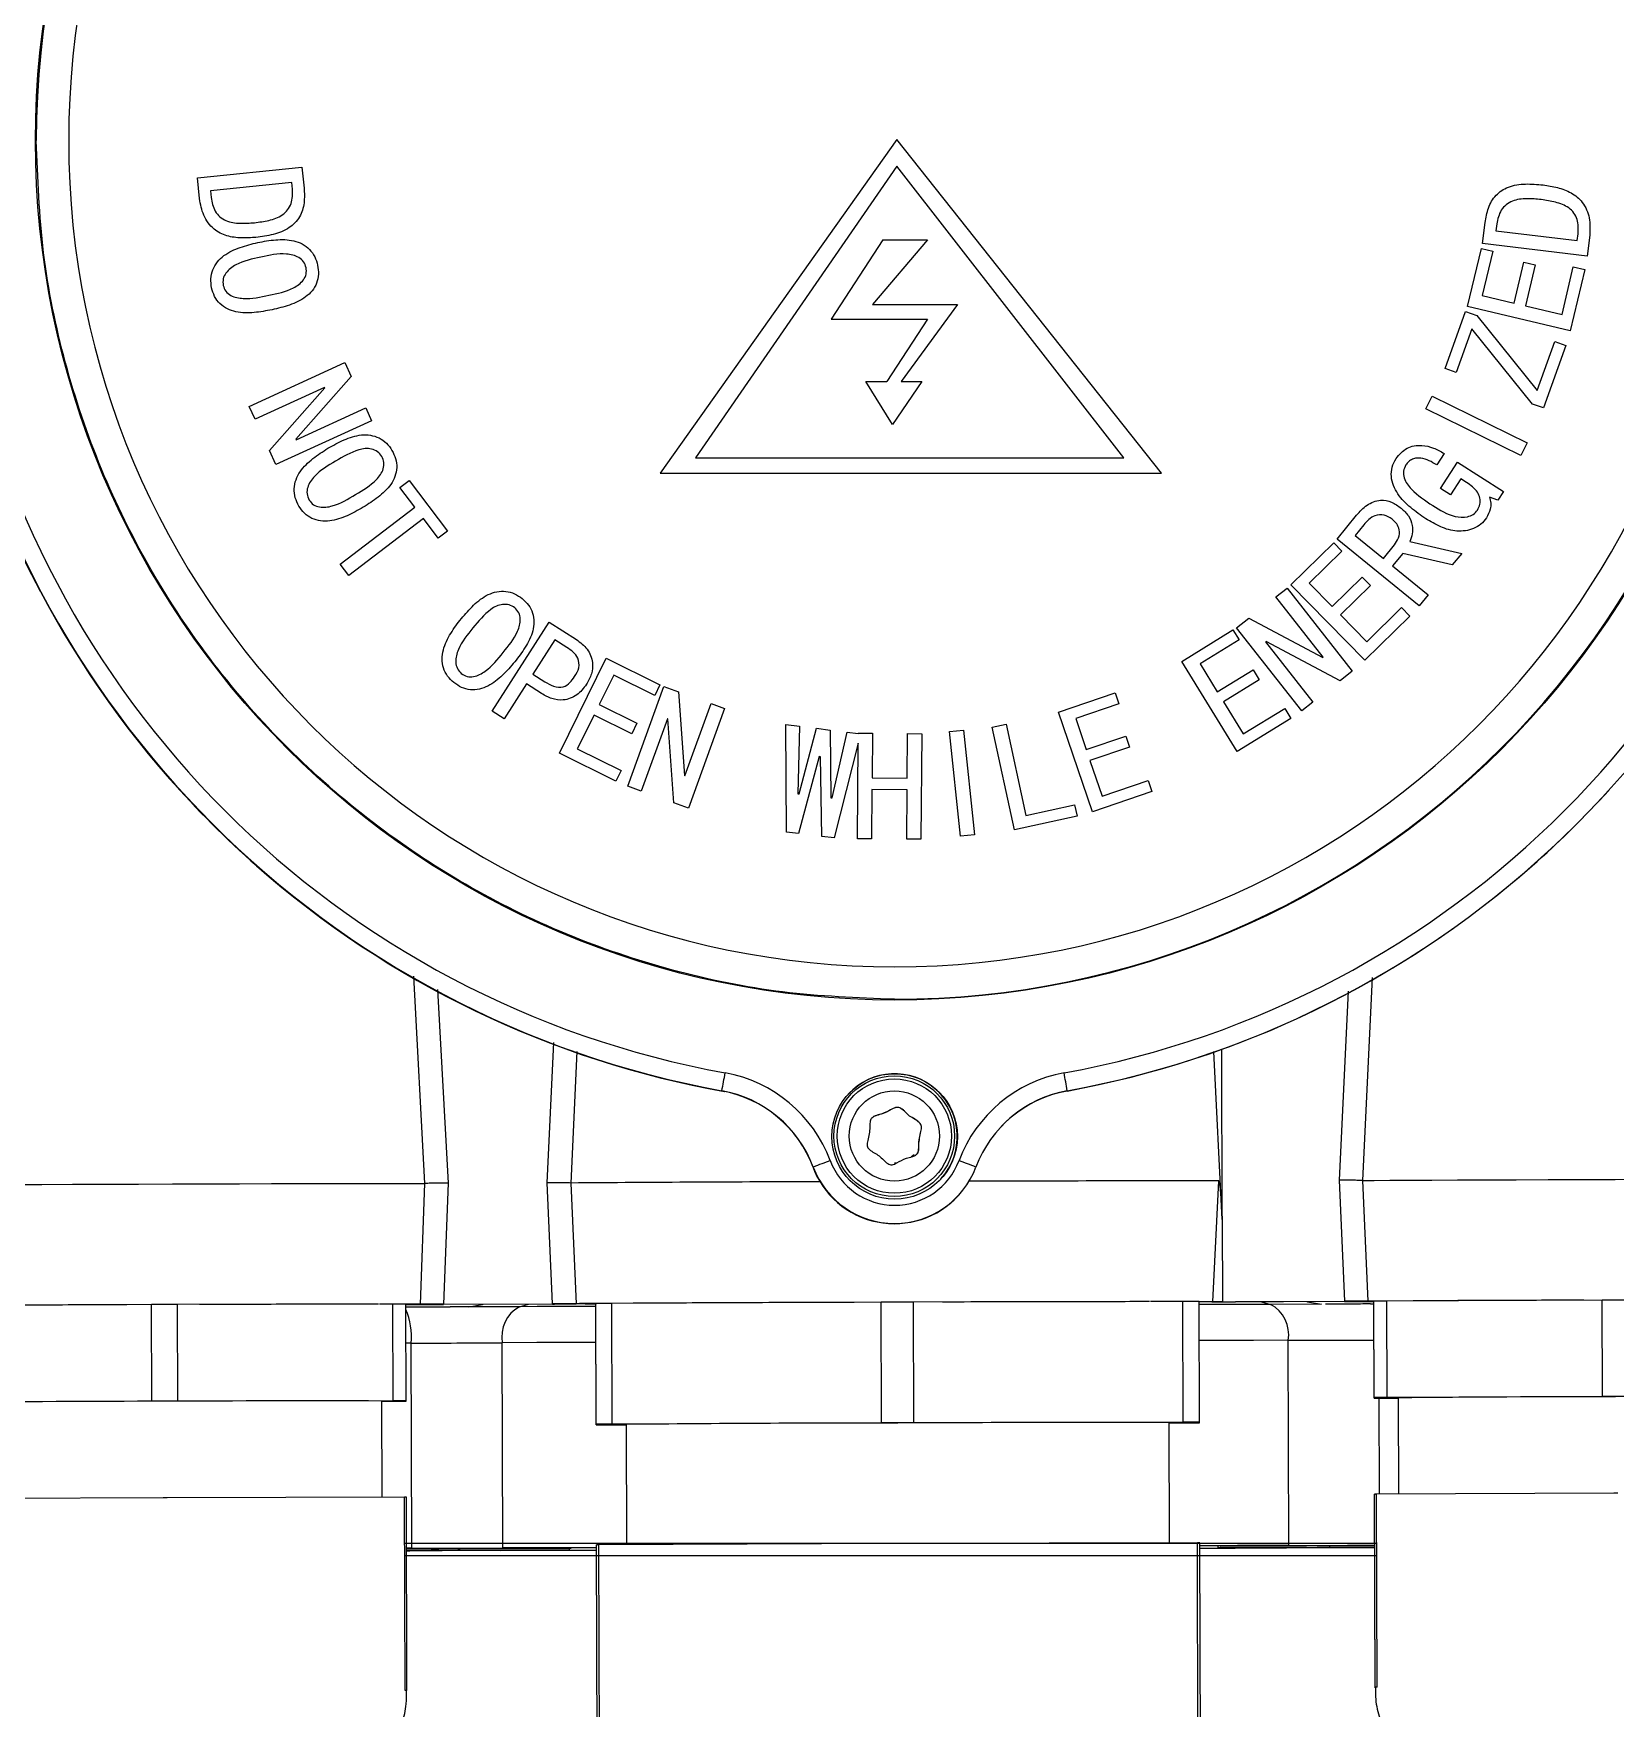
# Model space of a CAD drawing. Header units: millimetres. Extents: x 2271 to 4415, y 823 to 2339.
# Drawn here: x 3636.6 to 3767.7, y 1950.4 to 2089.2 of the extents above; entities that cross this region are included whole.
import ezdxf

# ---------------------------------------------------------------- set-up
doc = ezdxf.new("R2010")
doc.units = ezdxf.units.MM

msp = doc.modelspace()

# ---------------------------------------------------------------- linework, layer by layer
at = {"color": 7, "linetype": 'Continuous', "lineweight": 25}
for p, q in [((3708.136, 2080.401), (3688.523, 2052.738)), ((3730.076, 2052.738), (3708.136, 2080.401)), ((3650.187, 2077.215), (3658.853, 2078.094)), ((3658.853, 2078.094), (3659.028, 2076.37)), ((3708.136, 2078.173), (3691.461, 2054.004)), ((3726.97, 2054.004), (3708.136, 2078.173)), ((3650.361, 2075.49), (3650.187, 2077.215)), ((3658.008, 2076.83), (3651.267, 2076.144)), ((3651.267, 2076.144), (3651.324, 2075.587)), ((3658.065, 2076.273), (3658.008, 2076.83)), ((3756.695, 2071.786), (3756.904, 2073.51)), ((3757.866, 2073.393), (3757.798, 2072.836)), ((3706.997, 2072.081), (3702.703, 2065.506)), ((3710.687, 2072.081), (3706.125, 2066.713)), ((3706.997, 2072.081), (3710.687, 2072.081)), ((3757.798, 2072.836), (3764.539, 2072.021)), ((3764.539, 2072.021), (3764.608, 2072.578)), ((3765.57, 2072.461), (3765.362, 2070.736)), ((3755.449, 2066.548), (3756.589, 2071.372)), ((3756.589, 2071.372), (3757.535, 2071.148)), ((3757.535, 2071.148), (3756.665, 2067.467)), ((3765.362, 2070.736), (3756.695, 2071.786)), ((3759.301, 2066.844), (3760.1, 2070.226)), ((3760.1, 2070.226), (3761.046, 2070.002)), ((3761.046, 2070.002), (3760.246, 2066.62)), ((3763.28, 2065.904), (3764.208, 2069.833)), ((3765.153, 2069.61), (3763.954, 2064.538)), ((3764.208, 2069.833), (3765.153, 2069.61)), ((3706.125, 2066.713), (3713.169, 2066.713)), ((3713.169, 2066.713), (3708.496, 2060.34)), ((3763.954, 2064.538), (3755.449, 2066.548)), ((3756.665, 2067.467), (3759.301, 2066.844)), ((3760.246, 2066.62), (3763.28, 2065.904)), ((3702.703, 2065.506), (3710.687, 2065.506)), ((3710.687, 2065.506), (3707.313, 2060.34)), ((3753.581, 2061.411), (3755.287, 2066.146)), ((3755.287, 2066.146), (3756.204, 2065.816)), ((3756.204, 2065.816), (3761.221, 2059.586)), ((3755.802, 2064.704), (3754.498, 2061.081)), ((3760.821, 2058.476), (3755.802, 2064.704)), ((3761.221, 2059.586), (3762.682, 2063.645)), ((3762.682, 2063.645), (3763.599, 2063.315)), ((3763.599, 2063.315), (3761.738, 2058.146)), ((3654.472, 2058.283), (3662.41, 2061.917)), ((3662.41, 2061.917), (3662.942, 2060.756)), ((3754.498, 2061.081), (3753.581, 2061.411)), ((3660.718, 2059.85), (3654.961, 2057.215)), ((3656.153, 2054.615), (3660.738, 2059.805)), ((3662.942, 2060.756), (3658.355, 2055.568)), ((3660.738, 2059.805), (3660.718, 2059.85)), ((3705.588, 2060.34), (3707.313, 2060.34)), ((3707.802, 2056.784), (3705.588, 2060.34)), ((3710.217, 2060.34), (3707.802, 2056.784)), ((3708.496, 2060.34), (3710.217, 2060.34)), ((3654.961, 2057.215), (3654.472, 2058.283)), ((3658.376, 2055.521), (3664.132, 2058.156)), ((3664.132, 2058.156), (3664.621, 2057.09)), ((3752.001, 2058.075), (3752.52, 2059.132)), ((3759.858, 2054.21), (3752.001, 2058.075)), ((3752.52, 2059.132), (3760.378, 2055.267)), ((3761.738, 2058.146), (3760.821, 2058.476)), ((3664.621, 2057.09), (3656.684, 2053.455)), ((3658.355, 2055.568), (3658.376, 2055.521)), ((3760.378, 2055.267), (3759.858, 2054.21)), ((3656.684, 2053.455), (3656.153, 2054.615)), ((3691.461, 2054.004), (3726.97, 2054.004)), ((3753.503, 2054.382), (3752.897, 2053.433)), ((3688.523, 2052.738), (3730.076, 2052.738)), ((3753.217, 2051.464), (3754.625, 2053.664)), ((3754.625, 2053.664), (3758.418, 2051.237)), ((3666.968, 2051.545), (3667.741, 2052.133)), ((3668.205, 2049.916), (3666.968, 2051.545)), ((3667.741, 2052.133), (3670.924, 2047.938)), ((3754.036, 2050.941), (3753.217, 2051.464)), ((3754.892, 2052.279), (3754.036, 2050.941)), ((3755.366, 2051.976), (3754.892, 2052.279)), ((3758.418, 2051.237), (3757.95, 2050.504)), ((3662.013, 2045.217), (3668.205, 2049.916)), ((3757.95, 2050.504), (3757.262, 2050.763)), ((3668.916, 2048.98), (3662.724, 2044.281)), ((3670.151, 2047.35), (3668.916, 2048.98)), ((3744.631, 2047.289), (3746.248, 2049.278)), ((3746.843, 2048.463), (3746.13, 2047.588)), ((3670.924, 2047.938), (3670.151, 2047.35)), ((3740.814, 2043.494), (3744.351, 2046.971)), ((3744.351, 2046.971), (3745.031, 2046.277)), ((3751.435, 2041.758), (3744.631, 2047.289)), ((3746.13, 2047.588), (3748.478, 2045.682)), ((3750.666, 2047.073), (3754.96, 2046.095)), ((3745.031, 2046.277), (3742.331, 2043.625)), ((3748.478, 2045.682), (3749.383, 2046.796)), ((3750.075, 2046.101), (3749.234, 2045.066)), ((3754.183, 2045.14), (3750.075, 2046.101)), ((3754.96, 2046.095), (3754.183, 2045.14)), ((3662.724, 2044.281), (3662.013, 2045.217)), ((3749.234, 2045.066), (3752.178, 2042.673)), ((3739.567, 2042.497), (3740.493, 2043.224)), ((3740.493, 2043.224), (3745.891, 2036.339)), ((3746.943, 2037.256), (3740.814, 2043.494)), ((3742.331, 2043.625), (3744.232, 2041.692)), ((3744.232, 2041.692), (3746.712, 2044.129)), ((3747.392, 2043.435), (3744.912, 2040.998)), ((3746.712, 2044.129), (3747.392, 2043.435)), ((3743.481, 2037.504), (3739.567, 2042.497)), ((3747.099, 2038.774), (3749.98, 2041.605)), ((3749.98, 2041.605), (3750.663, 2040.911)), ((3752.178, 2042.673), (3751.435, 2041.758)), ((3674.616, 2033.031), (3679.347, 2040.402)), ((3679.347, 2040.402), (3681.589, 2038.964)), ((3736.306, 2039.941), (3737.312, 2040.729)), ((3737.312, 2040.729), (3743.441, 2037.474)), ((3744.912, 2040.998), (3747.099, 2038.774)), ((3750.663, 2040.911), (3746.943, 2037.256)), ((3679.813, 2038.947), (3677.987, 2036.101)), ((3680.804, 2038.31), (3679.813, 2038.947)), ((3731.777, 2037.151), (3736.004, 2039.753)), ((3736.512, 2038.925), (3733.287, 2036.941)), ((3736.004, 2039.753), (3736.512, 2038.925)), ((3741.704, 2033.055), (3736.306, 2039.941)), ((3738.756, 2038.806), (3738.714, 2038.774)), ((3738.714, 2038.774), (3742.628, 2033.781)), ((3744.883, 2035.549), (3738.756, 2038.806)), ((3680.181, 2029.55), (3684.064, 2037.407)), ((3684.064, 2037.407), (3688.52, 2035.206)), ((3743.441, 2037.474), (3743.481, 2037.504)), ((3677.987, 2036.101), (3678.978, 2035.464)), ((3684.689, 2036.013), (3683.484, 2033.578)), ((3688.09, 2034.332), (3684.689, 2036.013)), ((3736.36, 2029.699), (3731.777, 2037.151)), ((3733.287, 2036.941), (3734.708, 2034.631)), ((3734.708, 2034.631), (3737.671, 2036.454)), ((3737.671, 2036.454), (3738.181, 2035.626)), ((3745.891, 2036.339), (3744.883, 2035.549)), ((3677.462, 2035.282), (3675.607, 2032.395)), ((3678.712, 2034.481), (3677.462, 2035.282)), ((3685.862, 2026.81), (3688.837, 2035.071)), ((3688.52, 2035.206), (3688.09, 2034.332)), ((3688.837, 2035.071), (3690.045, 2034.635)), ((3690.045, 2034.635), (3690.544, 2027.689)), ((3721.545, 2032.949), (3726.233, 2034.544)), ((3726.233, 2034.544), (3726.545, 2033.627)), ((3738.181, 2035.626), (3735.218, 2033.803)), ((3683.484, 2033.578), (3686.608, 2032.034)), ((3690.593, 2027.67), (3692.751, 2033.661)), ((3693.861, 2033.261), (3690.887, 2025)), ((3692.751, 2033.661), (3693.861, 2033.261)), ((3726.545, 2033.627), (3722.97, 2032.409)), ((3735.218, 2033.803), (3736.853, 2031.145)), ((3736.853, 2031.145), (3740.296, 2033.261)), ((3740.296, 2033.261), (3740.805, 2032.433)), ((3742.628, 2033.781), (3741.704, 2033.055)), ((3675.607, 2032.395), (3674.616, 2033.031)), ((3683.054, 2032.705), (3681.669, 2029.902)), ((3686.178, 2031.16), (3683.054, 2032.705)), ((3686.608, 2032.034), (3686.178, 2031.16)), ((3689.132, 2032.401), (3686.974, 2026.41)), ((3689.18, 2032.384), (3689.132, 2032.401)), ((3689.68, 2025.436), (3689.18, 2032.384)), ((3698.999, 2023.009), (3698.961, 2031.917)), ((3698.961, 2031.917), (3700.075, 2031.778)), ((3700.075, 2031.778), (3699.956, 2026.185)), ((3716.058, 2031.701), (3717.202, 2031.95)), ((3717.911, 2023.196), (3716.058, 2031.701)), ((3717.202, 2031.95), (3718.851, 2024.39)), ((3724.357, 2024.688), (3721.545, 2032.949)), ((3722.97, 2032.409), (3723.842, 2029.847)), ((3740.805, 2032.433), (3736.36, 2029.699)), ((3700.056, 2026.174), (3701.495, 2031.606)), ((3701.495, 2031.606), (3702.611, 2031.467)), ((3702.611, 2031.467), (3702.692, 2025.85)), ((3702.794, 2025.836), (3704.03, 2031.293)), ((3704.945, 2030.375), (3702.954, 2022.524)), ((3704.03, 2031.293), (3704.952, 2031.18)), ((3704.877, 2022.457), (3704.945, 2030.375)), ((3704.952, 2031.18), (3704.953, 2031.205)), ((3704.953, 2031.205), (3706.129, 2031.195)), ((3706.129, 2031.195), (3706.097, 2027.512)), ((3709.013, 2027.487), (3709.045, 2031.171)), ((3709.045, 2031.171), (3710.222, 2031.159)), ((3710.222, 2031.159), (3710.146, 2022.411)), ((3712.519, 2031.332), (3713.687, 2031.454)), ((3713.416, 2022.666), (3712.519, 2031.332)), ((3713.687, 2031.454), (3714.583, 2022.787)), ((3723.842, 2029.847), (3727.127, 2030.967)), ((3727.127, 2030.967), (3727.44, 2030.05)), ((3684.867, 2027.234), (3680.181, 2029.55)), ((3681.669, 2029.902), (3685.299, 2028.108)), ((3701.722, 2029.262), (3700.013, 2022.886)), ((3701.822, 2029.249), (3701.722, 2029.262)), ((3701.94, 2022.649), (3701.822, 2029.249)), ((3727.44, 2030.05), (3724.154, 2028.93)), ((3724.154, 2028.93), (3725.158, 2025.982)), ((3685.299, 2028.108), (3684.867, 2027.234)), ((3690.544, 2027.689), (3690.593, 2027.67)), ((3706.097, 2027.512), (3709.013, 2027.487)), ((3647.886, 2027.425), (3647.881, 2027.419)), ((3647.881, 2027.419), (3647.886, 2027.424)), ((3686.974, 2026.41), (3685.862, 2026.81)), ((3699.956, 2026.185), (3700.056, 2026.174)), ((3706.09, 2026.54), (3706.054, 2022.447)), ((3709.006, 2026.515), (3706.09, 2026.54)), ((3708.97, 2022.423), (3709.006, 2026.515)), ((3729.285, 2026.365), (3724.357, 2024.688)), ((3725.158, 2025.982), (3728.974, 2027.282)), ((3728.974, 2027.282), (3729.285, 2026.365)), ((3767.142, 2026.456), (3767.16, 2026.476)), ((3690.887, 2025), (3689.68, 2025.436)), ((3702.692, 2025.85), (3702.794, 2025.836)), ((3718.851, 2024.39), (3722.879, 2025.269)), ((3722.879, 2025.269), (3723.084, 2024.323)), ((3723.084, 2024.323), (3717.911, 2023.196)), ((3700.013, 2022.886), (3698.999, 2023.009)), ((3702.954, 2022.524), (3701.94, 2022.649)), ((3706.054, 2022.447), (3704.877, 2022.457)), ((3710.146, 2022.411), (3708.97, 2022.423)), ((3714.583, 2022.787), (3713.416, 2022.666)), ((3655.096, 2020.204), (3655.101, 2020.21)), ((3760.792, 2020.209), (3760.787, 2020.204)), ((3669.033, 1993.897), (3668.115, 2011.075)), ((3747.532, 2010.949), (3746.738, 1994.142)), ((3670.084, 2009.98), (3670.954, 1993.936)), ((3744.825, 1994.168), (3745.577, 2009.821)), ((3679.18, 1993.962), (3679.716, 2005.588)), ((3681.626, 2004.836), (3681.129, 1993.936)), ((3735.116, 1990.905), (3734.409, 2004.835)), ((3735.116, 1990.905), (3735.071, 2005.005)), ((3693.638, 2001.565), (3693.652, 2001.581)), ((3693.881, 2001.51), (3693.886, 2001.516)), ((3694.142, 2001.46), (3693.881, 2001.51)), ((3722.277, 2001.581), (3722.254, 2001.556)), ((3701.159, 1995.348), (3701.036, 1995.674)), ((3708.178, 1995.595), (3707.959, 1995.584)), ((3701.159, 1995.348), (3701.167, 1995.356)), ((3701.224, 1995.259), (3701.21, 1995.243)), ((3668.661, 1983.896), (3669.034, 1993.898)), ((3669.034, 1993.898), (3669.033, 1993.897)), ((3670.954, 1993.936), (3670.581, 1983.899)), ((3679.621, 1983.928), (3679.18, 1993.962)), ((3681.128, 1993.936), (3681.568, 1983.937)), ((3681.129, 1993.936), (3681.128, 1993.936)), ((3713.269, 1992.922), (3713.292, 1992.947)), ((3734.335, 1984.102), (3734.821, 1994.103)), ((3745.262, 1984.134), (3744.825, 1994.168)), ((3746.738, 1994.142), (3747.174, 1984.143)), ((3746.738, 1994.142), (3746.738, 1994.142)), ((3735.116, 1990.905), (3735.137, 1984.103)), ((3646.381, 1983.857), (3628.528, 1983.781)), ((3646.406, 1975.857), (3646.381, 1983.857)), ((3665.184, 1983.898), (3648.527, 1983.864)), ((3648.553, 1975.864), (3648.527, 1983.864)), ((3666.381, 1983.9), (3665.288, 1983.898)), ((3666.406, 1975.9), (3666.381, 1983.9)), ((3667.479, 1975.9), (3667.454, 1983.9)), ((3668.661, 1983.896), (3667.454, 1983.898)), ((3667.454, 1983.863), (3668.661, 1983.873)), ((3670.581, 1983.899), (3679.621, 1983.928)), ((3679.621, 1983.91), (3670.581, 1983.882)), ((3672.666, 1983.679), (3672.238, 1983.678)), ((3676.876, 1983.687), (3672.666, 1983.679)), ((3676.876, 1983.687), (3677.621, 1983.904)), ((3683.227, 1973.955), (3683.196, 1983.954)), ((3683.196, 1983.954), (3683.196, 1983.906)), ((3683.228, 1973.906), (3683.196, 1983.906)), ((3706.854, 1984.058), (3684.538, 1983.963)), ((3684.569, 1973.963), (3684.538, 1983.963)), ((3706.886, 1974.058), (3706.854, 1984.058)), ((3728.975, 1984.106), (3709.537, 1984.066)), ((3709.569, 1974.066), (3709.537, 1984.066)), ((3731.854, 1984.112), (3729.158, 1984.106)), ((3731.886, 1974.112), (3731.854, 1984.112)), ((3733.227, 1974.112), (3733.196, 1984.112)), ((3734.335, 1984.102), (3733.196, 1984.106)), ((3734.258, 1984.079), (3733.196, 1984.07)), ((3735.137, 1984.103), (3745.262, 1984.134)), ((3745.245, 1984.117), (3736.205, 1984.088)), ((3738.374, 1984.095), (3739.125, 1983.883)), ((3743.329, 1983.902), (3739.125, 1983.883)), ((3747.165, 1984.12), (3747.682, 1984.119)), ((3747.682, 1984.147), (3747.174, 1984.143)), ((3747.707, 1976.153), (3747.682, 1984.152)), ((3747.682, 1984.152), (3747.682, 1984.114)), ((3747.707, 1976.114), (3747.682, 1984.114)), ((3766.609, 1984.235), (3748.755, 1984.159)), ((3748.781, 1976.159), (3748.755, 1984.159)), ((3766.634, 1976.235), (3766.609, 1984.235)), ((3667.91, 1980.67), (3667.464, 1980.669)), ((3667.963, 1963.67), (3667.91, 1980.67)), ((3675.5, 1963.696), (3675.446, 1980.696)), ((3740.635, 1963.901), (3740.582, 1980.901)), ((3747.707, 1976.153), (3747.707, 1976.114)), ((3766.634, 1976.235), (3748.781, 1976.159)), ((3646.406, 1975.857), (3628.553, 1975.781)), ((3666.406, 1975.9), (3648.553, 1975.864)), ((3665.504, 1967.899), (3665.479, 1975.875)), ((3665.479, 1975.851), (3666.406, 1975.855)), ((3667.479, 1975.862), (3667.479, 1975.9)), ((3748.155, 1968.157), (3748.13, 1976.114)), ((3748.781, 1976.114), (3749.707, 1976.116)), ((3749.707, 1976.139), (3749.732, 1968.163)), ((3683.227, 1973.955), (3683.228, 1973.906)), ((3706.886, 1974.058), (3684.569, 1973.963)), ((3684.569, 1973.906), (3685.728, 1973.908)), ((3685.728, 1973.938), (3685.759, 1963.968)), ((3731.886, 1974.112), (3709.569, 1974.066)), ((3730.759, 1964.11), (3730.727, 1974.08)), ((3730.727, 1974.05), (3731.886, 1974.055)), ((3733.227, 1974.064), (3733.227, 1974.112)), ((3647.341, 1967.861), (3627.669, 1967.778)), ((3667.341, 1967.902), (3647.668, 1967.862)), ((3667.391, 1951.902), (3667.341, 1967.902)), ((3667.555, 1951.902), (3667.504, 1967.902)), ((3747.783, 1952.155), (3747.733, 1968.155)), ((3747.733, 1968.155), (3747.733, 1968.112)), ((3747.783, 1952.112), (3747.733, 1968.112)), ((3767.569, 1968.239), (3747.896, 1968.156)), ((3747.947, 1952.156), (3747.896, 1968.156)), ((3708.054, 1964.062), (3667.353, 1964.062)), ((3667.963, 1963.67), (3667.518, 1963.669)), ((3676.622, 1963.682), (3681.173, 1963.682)), ((3680.998, 1963.681), (3680.998, 1963.546)), ((3681.173, 1963.682), (3681.173, 1963.704)), ((3683.322, 1943.957), (3683.259, 1963.957)), ((3683.259, 1963.957), (3683.259, 1963.904)), ((3683.322, 1943.904), (3683.259, 1963.904)), ((3708.054, 1964.062), (3683.464, 1963.958)), ((3683.527, 1943.959), (3683.464, 1963.958)), ((3747.909, 1964.062), (3708.054, 1964.062)), ((3733.054, 1964.114), (3708.464, 1964.064)), ((3708.464, 1964.062), (3708.464, 1964.064)), ((3733.117, 1944.115), (3733.054, 1964.114)), ((3733.322, 1944.115), (3733.259, 1964.114)), ((3734.779, 1963.715), (3734.779, 1963.873)), ((3739.33, 1963.714), (3734.779, 1963.715)), ((3734.954, 1963.851), (3739.48, 1963.88)), ((3734.954, 1963.873), (3734.954, 1963.851)), ((3735.705, 1963.715), (3735.705, 1963.696)), ((3743.992, 1963.862), (3743.993, 1963.761)), ((3743.993, 1963.761), (3747.746, 1963.769)), ((3747.746, 1963.878), (3744.123, 1963.862)), ((3667.356, 1963.062), (3747.912, 1963.062)), ((3671.96, 1963.635), (3667.518, 1963.626)), ((3667.518, 1963.516), (3671.83, 1963.534)), ((3667.518, 1963.473), (3667.784, 1963.474)), ((3671.83, 1963.534), (3671.829, 1963.635)), ((3680.998, 1963.546), (3676.472, 1963.517)), ((3680.085, 1963.54), (3680.085, 1963.521)), ((3667.555, 1951.881), (3667.555, 1951.902)), ((3747.783, 1952.155), (3747.783, 1952.133)), ((3747.783, 1952.133), (3747.783, 1952.112))]:
    msp.add_line(p, q, dxfattribs=at)
at = {"color": 7, "linetype": 'Continuous', "lineweight": 25, "flags": 128}
for points in [[(3709.587, 1996.304), (3709.514, 1996.228), (3709.373, 1996.098)], [(3746.738, 1994.142), (3747.706, 1994.15), (3748.999, 1994.159), (3750.598, 1994.168), (3752.477, 1994.178), (3754.605, 1994.188), (3756.948, 1994.199), (3759.468, 1994.209), (3762.126, 1994.219), (3764.878, 1994.229), (3767.68, 1994.238), (3770.487, 1994.246), (3773.254, 1994.254), (3775.937, 1994.261), (3778.492, 1994.267), (3780.878, 1994.272), (3783.057, 1994.275), (3784.995, 1994.277), (3786.659, 1994.278), (3788.022, 1994.278), (3789.065, 1994.277), (3789.768, 1994.274), (3790.122, 1994.27), (3790.165, 1994.267)], [(3625.598, 1993.749), (3625.642, 1993.752), (3625.998, 1993.758), (3626.704, 1993.765), (3627.748, 1993.774), (3629.115, 1993.783), (3630.781, 1993.792), (3632.721, 1993.802), (3634.902, 1993.812), (3637.291, 1993.823), (3639.847, 1993.833), (3642.532, 1993.843), (3645.3, 1993.852), (3648.108, 1993.862), (3650.911, 1993.87), (3653.663, 1993.877), (3656.32, 1993.884), (3658.84, 1993.89), (3661.181, 1993.894), (3663.307, 1993.897), (3665.183, 1993.899), (3666.779, 1993.9), (3668.07, 1993.899), (3669.033, 1993.897)], [(3648.527, 1983.864), (3648.259, 1983.863), (3647.991, 1983.862), (3647.723, 1983.861), (3647.454, 1983.86), (3647.186, 1983.859), (3646.917, 1983.859), (3646.649, 1983.858), (3646.381, 1983.857)], [(3667.455, 1983.663), (3667.872, 1983.664), (3668.552, 1983.666), (3669.237, 1983.668), (3669.925, 1983.67), (3670.614, 1983.673), (3671.143, 1983.674)], [(3672.666, 1983.679), (3673.802, 1983.872), (3673.859, 1983.892)], [(3683.197, 1983.714), (3682.907, 1983.712), (3681.365, 1983.706), (3679.845, 1983.7), (3678.348, 1983.694), (3676.876, 1983.687)], [(3709.537, 1984.066), (3709.202, 1984.065), (3708.867, 1984.064), (3708.531, 1984.063), (3708.196, 1984.062), (3707.86, 1984.061), (3707.525, 1984.06), (3707.19, 1984.059), (3706.854, 1984.058)], [(3739.125, 1983.883), (3737.656, 1983.88), (3736.162, 1983.877), (3734.645, 1983.874), (3733.197, 1983.87)], [(3742.128, 1984.107), (3742.186, 1984.087), (3743.329, 1983.902)], [(3747.397, 1983.914), (3747.442, 1983.914), (3747.683, 1983.915)], [(3768.755, 1984.242), (3768.487, 1984.241), (3768.219, 1984.24), (3767.95, 1984.239), (3767.682, 1984.238), (3767.414, 1984.237), (3767.145, 1984.237), (3766.877, 1984.236), (3766.609, 1984.235)], [(3683.206, 1980.728), (3681.288, 1980.72), (3678.325, 1980.708), (3675.446, 1980.696)], [(3740.582, 1980.901), (3737.709, 1980.895), (3734.751, 1980.889), (3733.206, 1980.885)], [(3768.78, 1976.242), (3768.512, 1976.241), (3768.244, 1976.24), (3767.976, 1976.239), (3767.707, 1976.238), (3767.439, 1976.238), (3767.17, 1976.237), (3766.902, 1976.236), (3766.634, 1976.235)], [(3648.553, 1975.864), (3648.284, 1975.863), (3648.016, 1975.862), (3647.748, 1975.861), (3647.479, 1975.86), (3647.211, 1975.859), (3646.943, 1975.859), (3646.674, 1975.858), (3646.406, 1975.857)], [(3709.569, 1974.066), (3709.234, 1974.065), (3708.898, 1974.064), (3708.563, 1974.063), (3708.227, 1974.062), (3707.892, 1974.061), (3707.556, 1974.06), (3707.221, 1974.059), (3706.886, 1974.058)], [(3647.668, 1967.862), (3647.627, 1967.862), (3647.586, 1967.862), (3647.546, 1967.861), (3647.505, 1967.861), (3647.464, 1967.861), (3647.423, 1967.861), (3647.382, 1967.861), (3647.341, 1967.861)], [(3667.504, 1967.902), (3667.484, 1967.902), (3667.464, 1967.902), (3667.444, 1967.902), (3667.423, 1967.902), (3667.403, 1967.902), (3667.382, 1967.902), (3667.361, 1967.902), (3667.341, 1967.902)], [(3747.896, 1968.156), (3747.876, 1968.155), (3747.855, 1968.155), (3747.834, 1968.155), (3747.814, 1968.155), (3747.793, 1968.155), (3747.773, 1968.155), (3747.753, 1968.155), (3747.733, 1968.155)], [(3767.896, 1968.24), (3767.855, 1968.24), (3767.814, 1968.24), (3767.773, 1968.239), (3767.732, 1968.239), (3767.691, 1968.239), (3767.65, 1968.239), (3767.609, 1968.239), (3767.569, 1968.239)], [(3667.518, 1963.642), (3668.213, 1963.645), (3669.271, 1963.65), (3670.058, 1963.654), (3670.516, 1963.658), (3670.612, 1963.661), (3670.337, 1963.663), (3669.713, 1963.663), (3668.785, 1963.662), (3667.623, 1963.66), (3667.518, 1963.659)], [(3681.173, 1963.682), (3679.881, 1963.676), (3678.626, 1963.67), (3677.41, 1963.664), (3676.234, 1963.658), (3675.099, 1963.652), (3674.008, 1963.647), (3672.961, 1963.641), (3671.96, 1963.635)], [(3683.26, 1963.728), (3679.776, 1963.714), (3675.5, 1963.696)], [(3683.26, 1963.713), (3682.633, 1963.71), (3680.248, 1963.7)], [(3683.464, 1963.958), (3683.438, 1963.958), (3683.412, 1963.958), (3683.386, 1963.958), (3683.361, 1963.958), (3683.335, 1963.958), (3683.31, 1963.957), (3683.284, 1963.957), (3683.259, 1963.957)], [(3708.464, 1964.064), (3708.412, 1964.064), (3708.361, 1964.063), (3708.31, 1964.063), (3708.259, 1964.063), (3708.208, 1964.063), (3708.156, 1964.063), (3708.105, 1964.063), (3708.054, 1964.062)], [(3733.259, 1964.114), (3733.233, 1964.114), (3733.208, 1964.114), (3733.183, 1964.114), (3733.157, 1964.114), (3733.131, 1964.114), (3733.106, 1964.114), (3733.08, 1964.114), (3733.054, 1964.114)], [(3740.635, 1963.901), (3736.367, 1963.892), (3733.259, 1963.885)], [(3735.867, 1963.875), (3733.487, 1963.87), (3733.259, 1963.87)], [(3733.26, 1963.67), (3736.176, 1963.682), (3740.453, 1963.7)], [(3733.26, 1963.686), (3733.32, 1963.686), (3735.705, 1963.696)], [(3734.779, 1963.715), (3736.071, 1963.721), (3737.326, 1963.726), (3738.543, 1963.732), (3739.719, 1963.738), (3740.853, 1963.744), (3741.945, 1963.75), (3742.992, 1963.755), (3743.993, 1963.761)], [(3744.123, 1963.862), (3743.128, 1963.862), (3742.087, 1963.861), (3741.002, 1963.86), (3739.873, 1963.858), (3738.702, 1963.857), (3737.491, 1963.855), (3736.241, 1963.853), (3734.954, 1963.851)], [(3747.746, 1963.752), (3747.181, 1963.749), (3746.25, 1963.744), (3745.621, 1963.74), (3745.342, 1963.737), (3745.433, 1963.734), (3745.886, 1963.733), (3746.67, 1963.734), (3747.724, 1963.735), (3747.746, 1963.735)], [(3747.746, 1963.911), (3747.326, 1963.909), (3746.395, 1963.904), (3745.767, 1963.9), (3745.487, 1963.897), (3745.578, 1963.894), (3746.032, 1963.893), (3746.815, 1963.894), (3747.746, 1963.895)], [(3667.518, 1963.483), (3668.068, 1963.485), (3669.126, 1963.49), (3669.913, 1963.494), (3670.371, 1963.498), (3670.466, 1963.501), (3670.192, 1963.503), (3669.567, 1963.503), (3668.639, 1963.502), (3667.518, 1963.5)], [(3671.83, 1963.534), (3672.824, 1963.535), (3673.865, 1963.536), (3674.951, 1963.537), (3676.08, 1963.538), (3677.25, 1963.54), (3678.462, 1963.541), (3679.711, 1963.543), (3680.998, 1963.546)], [(3675.317, 1963.495), (3679.585, 1963.504), (3683.26, 1963.513)], [(3680.085, 1963.521), (3682.466, 1963.526), (3683.26, 1963.528)], [(3667.555, 1951.902), (3667.535, 1951.902), (3667.514, 1951.902), (3667.494, 1951.902), (3667.473, 1951.902), (3667.453, 1951.902), (3667.432, 1951.902), (3667.412, 1951.902), (3667.391, 1951.902)], [(3747.947, 1952.156), (3747.926, 1952.156), (3747.905, 1952.155), (3747.885, 1952.155), (3747.864, 1952.155), (3747.844, 1952.155), (3747.823, 1952.155), (3747.803, 1952.155), (3747.783, 1952.155)]]:
    msp.add_lwpolyline(points, dxfattribs=at)
at = {"color": 7, "linetype": 'Continuous', "lineweight": 25}
for centre, radius in [((3707.967, 2080.293), 71.202), ((3707.967, 1997.793), 5.2), ((3707.939, 1997.819), 5), ((3707.944, 1997.825), 4.739), ((3707.946, 1997.826), 3.742)]:
    msp.add_circle(centre, radius, dxfattribs=at)
for centre, radius, start, end in [((3707.969, 2080.295), 71.137, 270.00008, 179.99995), ((3707.974, 2080.301), 68.457, 90.00009, 359.99993), ((3707.608, 2080.891), 80, 190.48648, 208.29542), ((3707.942, 2080.265), 80, 190.3062, 221.34361), ((3707.965, 2080.29), 80, 190.30621, 259.69381), ((3707.967, 2080.293), 78.5, 190.30621, 259.69381), ((3707.967, 2080.293), 78.5, 280.30599, 349.69399), ((3707.965, 2080.29), 80, 280.30599, 349.69399), ((3707.947, 2080.271), 80, 221.3436, 228.65642), ((3707.947, 2080.27), 79.999, 311.34356, 317.72608), ((3707.942, 2080.265), 80, 228.65641, 259.87691), ((3707.942, 2080.264), 80, 280.306, 311.34355), ((3418.04, 2052.845), 280.339, 349.46326, 349.77049), ((3691.866, 1991.745), 11.5, 20.58678, 79.69378), ((3707.959, 1997.784), 5.2, 317.72621, 137.72594), ((3724.069, 1991.745), 11.5, 100.30601, 159.41336), ((3538.622, 1969.331), 186.465, 9.95967, 10.42129), ((3691.848, 1991.726), 10, 20.58678, 79.69378), ((3691.863, 1991.742), 10, 20.58678, 79.69378), ((3724.066, 1991.742), 10, 100.30601, 159.41336), ((3724.043, 1991.717), 10, 100.306, 137.72607), ((3816.735, 1690.94), 325.504, 110.52072, 110.78535), ((3707.967, 1997.793), 5.7, 200.58662, 339.4132), ((3658.126, 1847.822), 157.92, 69.00566, 69.54938), ((3707.942, 1997.765), 7.2, 199.61704, 317.72594), ((3707.965, 1997.79), 7.2, 200.58662, 339.41319), ((3714.522, -2611.864), 4605.921, 90.158502, 90.415406), ((3729.601, -2215.806), 4209.912, 89.928953, 90.210502), ((3666.758, 490.223), 1493.678, 89.973304, 90.014472), ((3662.21, 1981.172), 5.722, 354.96726, 23.54081), ((3678.242, 1981.197), 2.84, 118.75348, 190.15843), ((3695.821, 116.843), 1867.154, 90.346246, 90.387413), ((3732.326, 117.015), 1867.097, 89.973304, 90.014472), ((3737.786, 1981.382), 2.837, 350.23159, 61.83058), ((3757.782, 490.463), 1493.723, 90.346246, 90.387413), ((3654.807, 6882.697), 4902.045, 270.153147, 270.241236), ((3730.448, 6859.761), 4878.87, 270.119006, 270.202507), ((3757.807, 482.463), 1493.723, 90.346246, 90.387413), ((3769.906, -251.655), 2227.886, 90.056559, 90.519478), ((3649.679, -252.033), 2227.886, 90.056559, 90.519478), ((3659.306, -251.975), 2227.858, 89.841239, 90.304162), ((3666.783, 482.223), 1493.678, 89.973304, 90.014472), ((3657.379, 3469.551), 1493.723, 270.346246, 270.387413), ((3748.403, 3469.791), 1493.678, 269.973304, 270.014472), ((3695.852, 106.843), 1867.154, 90.346246, 90.387413), ((3684.098, 3841.003), 1867.097, 269.973304, 270.014472), ((3710.955, -806.582), 2780.635, 90.056208, 90.51983), ((3723.23, -983.641), 2957.731, 89.85477, 90.290631), ((3732.357, 107.015), 1867.097, 89.973304, 90.014472), ((3720.602, 3841.175), 1867.154, 270.346246, 270.387413), ((3654.86, 6865.697), 4902.045, 270.153147, 270.241236), ((3687.51, 162.577), 1801.138, 90.231019, 90.346356), ((3728.442, 3764.819), 1801.138, 270.231019, 270.346356), ((3739.891, 181.764), 1782.116, 90.013203, 90.129367), ((3761.062, -2930.612), 4894.355, 90.155876, 90.24126), ((3730.502, 6842.761), 4878.87, 270.119006, 270.202507), ((3685.486, -2930.372), 4893.878, 90.119055, 90.207243), ((3676.061, 3745.633), 1782.116, 270.013203, 270.129367), ((3662.448, 947.673), 1004.221, 89.708612, 89.710911)]:
    msp.add_arc(centre, radius, start, end, dxfattribs=at)
for points, knots in [([(3707.974, 2148.757), (3710.615, 2148.669), (3716.006, 2148.488), (3724.134, 2146.988), (3732.298, 2144.489), (3740.292, 2140.865), (3747.896, 2136.155), (3754.892, 2130.425), (3760.914, 2123.991), (3765.898, 2117.094), (3769.846, 2109.964), (3772.871, 2102.569), (3774.953, 2095.077), (3776.206, 2087.643), (3776.357, 2082.717), (3776.431, 2080.3)], [0, 0, 0, 0, 0.0736754, 0.1504344, 0.2298849, 0.3115242, 0.3947507, 0.4788859, 0.5632051, 0.6400411, 0.7158686, 0.7901842, 0.8625449, 0.9325805, 1, 1, 1, 1]), ([(3654.918, 2073.495), (3655.315, 2073.547), (3656.109, 2073.651), (3657.081, 2073.991), (3657.683, 2074.536), (3658.084, 2075.252), (3658.073, 2075.865), (3658.065, 2076.273)], [0, 0, 0, 0, 0.2508567, 0.500793, 0.6258591, 0.7509329, 1, 1, 1, 1]), ([(3659.028, 2076.37), (3659.05, 2075.959), (3659.093, 2075.14), (3658.732, 2073.926), (3657.789, 2072.967), (3656.476, 2072.475), (3655.52, 2072.344), (3655.041, 2072.279)], [0, 0, 0, 0, 0.1870739, 0.3734257, 0.5592438, 0.7792964, 1, 1, 1, 1]), ([(3756.904, 2073.51), (3756.973, 2073.916), (3757.111, 2074.727), (3757.731, 2075.834), (3758.865, 2076.564), (3760.257, 2076.756), (3761.22, 2076.673), (3761.703, 2076.631)], [0, 0, 0, 0, 0.1870649, 0.3734297, 0.5592453, 0.7792922, 1, 1, 1, 1]), ([(3761.703, 2076.631), (3762.104, 2076.569), (3762.904, 2076.446), (3764.057, 2076.028), (3765.072, 2075.195), (3765.641, 2073.896), (3765.594, 2072.94), (3765.57, 2072.461)], [0, 0, 0, 0, 0.18736448, 0.37442493, 0.56063137, 0.77992698, 1, 1, 1, 1]), ([(3655.041, 2072.279), (3654.638, 2072.251), (3653.831, 2072.197), (3652.616, 2072.347), (3651.444, 2072.936), (3650.61, 2074.078), (3650.444, 2075.019), (3650.361, 2075.49)], [0, 0, 0, 0, 0.1873686, 0.3744545, 0.5606512, 0.7799286, 1, 1, 1, 1]), ([(3651.324, 2075.587), (3651.398, 2075.19), (3651.509, 2074.592), (3652.025, 2073.963), (3652.715, 2073.543), (3653.729, 2073.41), (3654.521, 2073.467), (3654.918, 2073.495)], [0, 0, 0, 0, 0.2491686, 0.3742314, 0.4992481, 0.7491493, 1, 1, 1, 1]), ([(3761.555, 2075.414), (3761.155, 2075.451), (3760.357, 2075.524), (3759.332, 2075.405), (3758.623, 2075.006), (3758.073, 2074.395), (3757.949, 2073.793), (3757.866, 2073.393)], [0, 0, 0, 0, 0.2508645, 0.5008218, 0.6258859, 0.7509553, 1, 1, 1, 1]), ([(3764.608, 2072.578), (3764.623, 2072.983), (3764.647, 2073.591), (3764.281, 2074.32), (3763.698, 2074.881), (3762.736, 2075.237), (3761.949, 2075.355), (3761.555, 2075.414)], [0, 0, 0, 0, 0.2491512, 0.3742584, 0.4992728, 0.7491603, 1, 1, 1, 1]), ([(3655.186, 2071.855), (3655.678, 2071.945), (3656.661, 2072.124), (3657.935, 2072.109), (3658.887, 2071.767), (3659.498, 2071.317), (3659.95, 2070.698), (3660.084, 2070.214), (3660.151, 2069.971)], [0, 0, 0, 0, 0.2504567, 0.5002532, 0.6252173, 0.7501267, 0.8749622, 1, 1, 1, 1]), ([(3651.365, 2068.103), (3651.328, 2068.354), (3651.256, 2068.855), (3651.423, 2069.608), (3651.813, 2070.267), (3652.555, 2070.962), (3653.719, 2071.498), (3654.697, 2071.736), (3655.186, 2071.855)], [0, 0, 0, 0, 0.1250192, 0.2498558, 0.3747912, 0.4997815, 0.7495749, 1, 1, 1, 1]), ([(3655.442, 2070.65), (3654.73, 2070.501), (3653.664, 2070.278), (3652.618, 2069.512), (3652.276, 2068.851), (3652.304, 2068.487), (3652.318, 2068.306)], [0, 0, 0, 0, 0.5017694, 0.750141, 0.875232, 1, 1, 1, 1]), ([(3659.198, 2069.769), (3659.138, 2069.939), (3659.02, 2070.28), (3658.458, 2070.756), (3657.198, 2071.032), (3656.146, 2070.803), (3655.442, 2070.65)], [0, 0, 0, 0, 0.1248189, 0.2499539, 0.4981871, 1, 1, 1, 1]), ([(3656.115, 2067.487), (3656.814, 2067.632), (3657.859, 2067.849), (3658.912, 2068.578), (3659.241, 2069.233), (3659.212, 2069.59), (3659.198, 2069.769)], [0, 0, 0, 0, 0.5019475, 0.7502431, 0.8752926, 1, 1, 1, 1]), ([(3660.151, 2069.971), (3660.188, 2069.724), (3660.261, 2069.229), (3660.099, 2068.484), (3659.719, 2067.83), (3658.977, 2067.149), (3657.821, 2066.633), (3656.855, 2066.399), (3656.371, 2066.282)], [0, 0, 0, 0, 0.1250247, 0.249832, 0.3747171, 0.499688, 0.7495364, 1, 1, 1, 1]), ([(3656.371, 2066.282), (3655.878, 2066.192), (3654.892, 2066.01), (3653.618, 2066.012), (3652.656, 2066.326), (3652.03, 2066.76), (3651.568, 2067.375), (3651.433, 2067.86), (3651.365, 2068.103)], [0, 0, 0, 0, 0.2504518, 0.5003272, 0.6253213, 0.7502035, 0.8750019, 1, 1, 1, 1]), ([(3652.318, 2068.306), (3652.378, 2068.135), (3652.5, 2067.793), (3653.088, 2067.34), (3654.355, 2067.109), (3655.409, 2067.336), (3656.115, 2067.487)], [0, 0, 0, 0, 0.1247323, 0.24978, 0.4982226, 1, 1, 1, 1]), ([(3661.001, 2054.806), (3661.437, 2055.051), (3662.309, 2055.54), (3663.52, 2055.94), (3664.531, 2055.925), (3665.256, 2055.697), (3665.884, 2055.257), (3666.168, 2054.842), (3666.31, 2054.634)], [0, 0, 0, 0, 0.2504523, 0.5002239, 0.6252071, 0.75011, 0.874969, 1, 1, 1, 1]), ([(3658.6, 2050.02), (3658.484, 2050.245), (3658.251, 2050.695), (3658.17, 2051.463), (3658.323, 2052.212), (3658.8, 2053.11), (3659.728, 2053.994), (3660.576, 2054.535), (3661.001, 2054.806)], [0, 0, 0, 0, 0.1250036, 0.2498616, 0.3747616, 0.4997388, 0.7495522, 1, 1, 1, 1]), ([(3665.472, 2054.134), (3665.361, 2054.276), (3665.139, 2054.562), (3664.62, 2054.754), (3664.084, 2054.813), (3663.03, 2054.561), (3662.254, 2054.11), (3661.633, 2053.749)], [0, 0, 0, 0, 0.1244998, 0.2492948, 0.3742933, 0.4995067, 1, 1, 1, 1]), ([(3663.293, 2050.973), (3663.908, 2051.338), (3664.826, 2051.883), (3665.588, 2052.913), (3665.687, 2053.641), (3665.544, 2053.97), (3665.472, 2054.134)], [0, 0, 0, 0, 0.5018684, 0.7502116, 0.8752611, 1, 1, 1, 1]), ([(3666.31, 2054.634), (3666.425, 2054.412), (3666.654, 2053.967), (3666.745, 2053.209), (3666.592, 2052.467), (3666.112, 2051.583), (3665.185, 2050.719), (3664.346, 2050.184), (3663.926, 2049.916)], [0, 0, 0, 0, 0.1249965, 0.249855, 0.3747479, 0.4997368, 0.7495608, 1, 1, 1, 1]), ([(3751.988, 2048.973), (3751.559, 2049.266), (3750.703, 2049.851), (3749.602, 2050.964), (3749.068, 2052.204), (3749.151, 2053.261), (3749.399, 2053.721), (3749.522, 2053.95)], [0, 0, 0, 0, 0.2509218, 0.5013544, 0.7498363, 0.8748612, 1, 1, 1, 1]), ([(3749.522, 2053.95), (3749.797, 2054.281), (3750.345, 2054.942), (3751.582, 2055.109), (3752.639, 2054.876), (3753.215, 2054.547), (3753.503, 2054.382)], [0, 0, 0, 0, 0.2788964, 0.5578251, 0.7786952, 1, 1, 1, 1]), ([(3752.897, 2053.433), (3752.473, 2053.679), (3751.942, 2053.986), (3751.217, 2054.006), (3750.864, 2053.919), (3750.556, 2053.717), (3750.414, 2053.523), (3750.343, 2053.425)], [0, 0, 0, 0, 0.4988165, 0.6242231, 0.7494415, 0.874624, 1, 1, 1, 1]), ([(3661.633, 2053.749), (3661.008, 2053.378), (3660.072, 2052.823), (3659.327, 2051.76), (3659.222, 2051.023), (3659.366, 2050.688), (3659.437, 2050.52)], [0, 0, 0, 0, 0.501761, 0.750183, 0.8753162, 1, 1, 1, 1]), ([(3750.343, 2053.425), (3750.258, 2053.257), (3750.089, 2052.92), (3750.191, 2052.149), (3751.009, 2051.087), (3751.941, 2050.473), (3752.564, 2050.062)], [0, 0, 0, 0, 0.1247529, 0.2495, 0.4985308, 1, 1, 1, 1]), ([(3756.275, 2049.693), (3756.357, 2049.847), (3756.52, 2050.156), (3756.506, 2050.694), (3756.19, 2051.395), (3755.706, 2051.736), (3755.366, 2051.976)], [0, 0, 0, 0, 0.1868638, 0.3733714, 0.5602028, 1, 1, 1, 1]), ([(3663.926, 2049.916), (3663.489, 2049.671), (3662.615, 2049.181), (3661.409, 2048.772), (3660.396, 2048.757), (3659.664, 2048.964), (3659.027, 2049.396), (3658.742, 2049.812), (3658.6, 2050.02)], [0, 0, 0, 0, 0.2504337, 0.5002812, 0.6252688, 0.7501695, 0.8749936, 1, 1, 1, 1]), ([(3659.437, 2050.52), (3659.55, 2050.379), (3659.776, 2050.095), (3660.478, 2049.855), (3661.752, 2050.045), (3662.675, 2050.601), (3663.293, 2050.973)], [0, 0, 0, 0, 0.124711, 0.2497335, 0.4981823, 1, 1, 1, 1]), ([(3746.248, 2049.278), (3746.519, 2049.57), (3747.061, 2050.152), (3748.138, 2050.598), (3749.184, 2050.397), (3749.69, 2050.026), (3749.944, 2049.841)], [0, 0, 0, 0, 0.280695, 0.5598608, 0.7792695, 1, 1, 1, 1]), ([(3749.944, 2049.841), (3750.162, 2049.645), (3750.595, 2049.254), (3750.894, 2048.474), (3750.905, 2047.717), (3750.746, 2047.287), (3750.666, 2047.073)], [0, 0, 0, 0, 0.2803832, 0.559221, 0.7797503, 1, 1, 1, 1]), ([(3752.564, 2050.062), (3753.155, 2049.689), (3754.039, 2049.131), (3755.274, 2049.058), (3755.939, 2049.294), (3756.163, 2049.56), (3756.275, 2049.693)], [0, 0, 0, 0, 0.5010763, 0.7499661, 0.8751624, 1, 1, 1, 1]), ([(3757.262, 2050.763), (3757.309, 2050.6), (3757.401, 2050.274), (3757.327, 2049.662), (3757.131, 2049.274), (3757.01, 2049.037)], [0, 0, 0, 0, 0.2797111, 0.5602706, 1, 1, 1, 1]), ([(3749.2, 2048.926), (3748.984, 2049.071), (3748.555, 2049.36), (3747.568, 2049.277), (3747.118, 2048.772), (3746.843, 2048.463)], [0, 0, 0, 0, 0.280727, 0.5596165, 1, 1, 1, 1]), ([(3749.383, 2046.796), (3749.51, 2046.985), (3749.761, 2047.362), (3749.86, 2048.022), (3749.598, 2048.568), (3749.333, 2048.806), (3749.2, 2048.926)], [0, 0, 0, 0, 0.2804879, 0.5596746, 0.7791971, 1, 1, 1, 1]), ([(3757.01, 2049.037), (3756.866, 2048.851), (3756.578, 2048.479), (3755.745, 2048.027), (3754.556, 2047.838), (3753.191, 2048.259), (3752.389, 2048.735), (3751.988, 2048.973)], [0, 0, 0, 0, 0.1250554, 0.2501566, 0.4991693, 0.7492179, 1, 1, 1, 1]), ([(3672.062, 2040.702), (3672.388, 2041.081), (3673.039, 2041.838), (3674.039, 2042.626), (3674.993, 2042.958), (3675.752, 2042.992), (3676.491, 2042.791), (3676.899, 2042.499), (3677.104, 2042.353)], [0, 0, 0, 0, 0.2504339, 0.5002214, 0.6252151, 0.7501399, 0.8749892, 1, 1, 1, 1]), ([(3676.49, 2041.597), (3676.337, 2041.692), (3676.03, 2041.884), (3675.478, 2041.889), (3674.954, 2041.76), (3674.053, 2041.162), (3673.477, 2040.475), (3673.017, 2039.925)], [0, 0, 0, 0, 0.1245429, 0.249367, 0.3743477, 0.4995619, 1, 1, 1, 1]), ([(3675.523, 2037.889), (3675.977, 2038.44), (3676.655, 2039.264), (3677.013, 2040.49), (3676.862, 2041.209), (3676.614, 2041.467), (3676.49, 2041.597)], [0, 0, 0, 0, 0.5018779, 0.7501176, 0.8751431, 1, 1, 1, 1]), ([(3677.104, 2042.353), (3677.288, 2042.183), (3677.656, 2041.845), (3677.999, 2041.164), (3678.11, 2040.416), (3677.961, 2039.422), (3677.386, 2038.295), (3676.781, 2037.506), (3676.478, 2037.112)], [0, 0, 0, 0, 0.1250284, 0.2498723, 0.3747685, 0.4997331, 0.7495573, 1, 1, 1, 1]), ([(3671.444, 2035.389), (3671.258, 2035.561), (3670.887, 2035.904), (3670.546, 2036.596), (3670.435, 2037.352), (3670.576, 2038.358), (3671.144, 2039.506), (3671.756, 2040.303), (3672.062, 2040.702)], [0, 0, 0, 0, 0.1250093, 0.2498545, 0.3747778, 0.4997916, 0.7495853, 1, 1, 1, 1]), ([(3673.017, 2039.925), (3672.556, 2039.363), (3671.868, 2038.523), (3671.534, 2037.271), (3671.684, 2036.543), (3671.933, 2036.278), (3672.058, 2036.145)], [0, 0, 0, 0, 0.5017515, 0.7500962, 0.875224, 1, 1, 1, 1]), ([(3681.589, 2038.964), (3681.914, 2038.72), (3682.563, 2038.235), (3682.995, 2037.141), (3682.901, 2036.086), (3682.591, 2035.531), (3682.436, 2035.254)], [0, 0, 0, 0, 0.2804232, 0.5591036, 0.7791827, 1, 1, 1, 1]), ([(3672.058, 2036.145), (3672.212, 2036.051), (3672.521, 2035.862), (3673.262, 2035.876), (3674.393, 2036.49), (3675.07, 2037.328), (3675.523, 2037.889)], [0, 0, 0, 0, 0.124682, 0.2497052, 0.4982071, 1, 1, 1, 1]), ([(3681.443, 2035.892), (3681.585, 2036.128), (3681.867, 2036.593), (3681.768, 2037.643), (3681.171, 2038.056), (3680.804, 2038.31)], [0, 0, 0, 0, 0.28242195, 0.55927888, 1, 1, 1, 1]), ([(3676.478, 2037.112), (3676.152, 2036.732), (3675.499, 2035.974), (3674.507, 2035.178), (3673.562, 2034.818), (3672.803, 2034.762), (3672.059, 2034.951), (3671.649, 2035.243), (3671.444, 2035.389)], [0, 0, 0, 0, 0.2504428, 0.5002887, 0.6252796, 0.7501774, 0.8749961, 1, 1, 1, 1]), ([(3678.978, 2035.464), (3679.211, 2035.328), (3679.675, 2035.056), (3680.479, 2034.949), (3681.078, 2035.37), (3681.321, 2035.718), (3681.443, 2035.892)], [0, 0, 0, 0, 0.281389, 0.5593941, 0.7788242, 1, 1, 1, 1]), ([(3682.436, 2035.254), (3682.189, 2034.931), (3681.698, 2034.287), (3680.589, 2033.882), (3679.541, 2034.013), (3678.989, 2034.325), (3678.712, 2034.481)], [0, 0, 0, 0, 0.280177, 0.5589416, 0.7790938, 1, 1, 1, 1]), ([(3709.21, 1999.471), (3709.494, 1999.317), (3709.834, 1999.133), (3710.144, 1998.805), (3710.225, 1998.546), (3710.096, 1997.97), (3709.963, 1997.33), (3709.98, 1996.708), (3709.892, 1996.374), (3709.657, 1996.202), (3709.347, 1996.091), (3708.807, 1995.969), (3708.289, 1995.67), (3707.835, 1995.439), (3707.565, 1995.451), (3707.166, 1995.662), (3706.74, 1996.258), (3706.055, 1996.516), (3705.748, 1996.848), (3705.666, 1997.106), (3705.796, 1997.683), (3705.928, 1998.323), (3705.911, 1998.944), (3705.999, 1999.279), (3706.234, 1999.45), (3706.544, 1999.561), (3707.084, 1999.683), (3707.602, 1999.983), (3708.055, 2000.214), (3708.327, 2000.202), (3708.723, 1999.987), (3708.988, 1999.706), (3709.21, 1999.471)], [0, 0, 0, 0, 0.0662649, 0.0793317, 0.0917493, 0.1205736, 0.1985399, 0.2267612, 0.2498448, 0.2658901, 0.2845053, 0.318085, 0.3794264, 0.4082507, 0.4206683, 0.4337351, 0.5, 0.5662649, 0.5793317, 0.5917493, 0.6205736, 0.6985399, 0.7267612, 0.7498448, 0.7658901, 0.7845053, 0.818085, 0.8794264, 0.9082507, 0.9206683, 0.9337351, 1, 1, 1, 1]), ([(3709.207, 1999.468), (3708.985, 1999.702), (3708.719, 1999.983), (3708.323, 2000.198), (3708.052, 2000.21), (3707.526, 1999.938), (3706.955, 1999.635), (3706.338, 1999.515), (3706.15, 1999.365), (3706.07, 1999.302)], [0, 0, 0, 0, 0.2677301, 0.3205241, 0.3706951, 0.4871537, 0.8021614, 0.916184, 1, 1, 1, 1]), ([(3709.814, 1996.343), (3709.823, 1996.349), (3709.899, 1996.398), (3709.945, 1996.593), (3709.983, 1996.911), (3709.955, 1997.47), (3710.115, 1998.044), (3710.221, 1998.542), (3710.14, 1998.801), (3709.83, 1999.129), (3709.491, 1999.314), (3709.207, 1999.468)], [0, 0, 0, 0, 0.00926219, 0.07280931, 0.14653471, 0.27952685, 0.52246922, 0.63662741, 0.68580735, 0.73755846, 1, 1, 1, 1]), ([(3670.954, 1993.936), (3670.739, 1993.934), (3670.31, 1993.929), (3669.727, 1993.92), (3669.266, 1993.909), (3669.109, 1993.901), (3669.034, 1993.898)], [0, 0, 0, 0, 0.2507787, 0.5005567, 0.7632725, 1, 1, 1, 1]), ([(3681.128, 1993.936), (3681.06, 1993.939), (3680.916, 1993.946), (3680.452, 1993.954), (3679.85, 1993.96), (3679.404, 1993.961), (3679.18, 1993.962)], [0, 0, 0, 0, 0.2373618, 0.4997911, 0.7497, 1, 1, 1, 1]), ([(3734.821, 1994.103), (3734.825, 1994.101), (3734.834, 1994.096), (3734.853, 1994.043), (3734.936, 1993.593), (3735.01, 1992.471), (3735.078, 1991.459), (3735.116, 1990.905)], [0, 0, 0, 0, 0.0175622, 0.0368909, 0.0869163, 0.499617, 1, 1, 1, 1]), ([(3746.738, 1994.142), (3746.663, 1994.145), (3746.507, 1994.152), (3746.198, 1994.157), (3746.02, 1994.16), (3746.019, 1994.16), (3746.019, 1994.16), (3746.018, 1994.16), (3746.012, 1994.16), (3745.99, 1994.16), (3745.902, 1994.162), (3745.696, 1994.165), (3745.323, 1994.167), (3745.006, 1994.168), (3744.825, 1994.168)], [0, 0, 0, 0, 0.2363853, 0.4988098, 0.4988206, 0.4988473, 0.4989483, 0.4993403, 0.5008849, 0.5070164, 0.5314435, 0.6286342, 0.7877965, 1, 1, 1, 1]), ([(3644.325, 1983.848), (3644.069, 1983.847), (3642.397, 1983.842), (3639.428, 1983.83), (3635.665, 1983.815), (3632.769, 1983.801), (3631.421, 1983.794), (3630.941, 1983.791)], [0, 0, 0, 0, 0.0483966, 0.3163641, 0.5843316, 0.8522991, 1, 1, 1, 1]), ([(3665.184, 1983.898), (3664.627, 1983.898), (3663.359, 1983.897), (3660.883, 1983.893), (3657.93, 1983.887), (3654.696, 1983.879), (3652.132, 1983.873), (3650.658, 1983.868), (3650.347, 1983.867)], [0, 0, 0, 0, 0.1550131, 0.3530012, 0.5509893, 0.7489775, 0.9469656, 1, 1, 1, 1]), ([(3670.581, 1983.899), (3670.366, 1983.899), (3669.938, 1983.897), (3669.363, 1983.896), (3668.9, 1983.896), (3668.74, 1983.896), (3668.661, 1983.896)], [0, 0, 0, 0, 0.2497392, 0.4995053, 0.7494567, 1, 1, 1, 1]), ([(3668.661, 1983.873), (3668.74, 1983.874), (3668.899, 1983.875), (3669.362, 1983.877), (3669.936, 1983.88), (3670.366, 1983.881), (3670.581, 1983.882)], [0, 0, 0, 0, 0.2497384, 0.4995083, 0.7494638, 1, 1, 1, 1]), ([(3672.306, 1983.678), (3672.276, 1983.678), (3671.898, 1983.677), (3671.506, 1983.676), (3671.144, 1983.674)], [0, 0, 0, 0, 0.0774805, 1, 1, 1, 1]), ([(3681.568, 1983.937), (3681.496, 1983.936), (3681.351, 1983.935), (3680.884, 1983.933), (3680.292, 1983.93), (3679.844, 1983.929), (3679.621, 1983.928)], [0, 0, 0, 0, 0.24995167, 0.49990549, 0.74986222, 1, 1, 1, 1]), ([(3679.621, 1983.91), (3679.844, 1983.911), (3680.291, 1983.912), (3680.883, 1983.913), (3681.351, 1983.914), (3681.496, 1983.914), (3681.568, 1983.914)], [0, 0, 0, 0, 0.2499496, 0.4998953, 0.7498429, 1, 1, 1, 1]), ([(3683.196, 1983.951), (3683.122, 1983.95), (3682.332, 1983.945), (3681.931, 1983.941), (3681.568, 1983.937)], [0, 0, 0, 0, 0.0936218, 1, 1, 1, 1]), ([(3683.196, 1983.91), (3683.119, 1983.91), (3682.331, 1983.91), (3681.93, 1983.912), (3681.568, 1983.914)], [0, 0, 0, 0, 0.0974913, 1, 1, 1, 1]), ([(3704.6, 1984.048), (3704.25, 1984.047), (3702.385, 1984.041), (3699.102, 1984.029), (3694.908, 1984.012), (3691.115, 1983.995), (3688.186, 1983.981), (3686.794, 1983.973), (3686.292, 1983.97)], [0, 0, 0, 0, 0.0482515, 0.2567428, 0.465234, 0.6737253, 0.8822165, 1, 1, 1, 1]), ([(3729.091, 1984.106), (3728.803, 1984.106), (3727.632, 1984.105), (3724.973, 1984.101), (3721.225, 1984.095), (3717.049, 1984.085), (3713.898, 1984.077), (3712.156, 1984.072), (3711.925, 1984.071)], [0, 0, 0, 0, 0.07289893, 0.29615955, 0.51942017, 0.74268078, 0.9659414, 1, 1, 1, 1]), ([(3734.258, 1984.079), (3734.33, 1984.08), (3734.475, 1984.081), (3734.942, 1984.084), (3735.534, 1984.086), (3735.981, 1984.088), (3736.205, 1984.088)], [0, 0, 0, 0, 0.2499517, 0.4999055, 0.7498622, 1, 1, 1, 1]), ([(3735.137, 1984.103), (3734.947, 1984.102), (3734.567, 1984.102), (3734.412, 1984.102), (3734.335, 1984.102)], [0, 0, 0, 0, 0.4999108, 1, 1, 1, 1]), ([(3747.397, 1983.914), (3746.844, 1983.912), (3745.621, 1983.908), (3744.362, 1983.905), (3743.697, 1983.903), (3743.687, 1983.903)], [0, 0, 0, 0, 0.44775551, 0.99199838, 1, 1, 1, 1]), ([(3745.245, 1984.117), (3745.459, 1984.117), (3745.888, 1984.119), (3746.462, 1984.12), (3746.926, 1984.121), (3747.085, 1984.12), (3747.165, 1984.12)], [0, 0, 0, 0, 0.2497392, 0.4995053, 0.7494567, 1, 1, 1, 1]), ([(3747.174, 1984.143), (3747.095, 1984.143), (3746.937, 1984.141), (3746.476, 1984.139), (3745.904, 1984.137), (3745.476, 1984.135), (3745.262, 1984.134)], [0, 0, 0, 0, 0.2497219, 0.4994802, 0.7494287, 1, 1, 1, 1]), ([(3765.093, 1984.228), (3764.912, 1984.228), (3763.571, 1984.223), (3761.138, 1984.214), (3757.907, 1984.202), (3754.958, 1984.189), (3752.587, 1984.178), (3751.405, 1984.171), (3750.937, 1984.169)], [0, 0, 0, 0, 0.0324563, 0.2402678, 0.4480793, 0.6558909, 0.8637024, 1, 1, 1, 1]), ([(3658.974, 1942.862), (3659.002, 1942.864), (3659.106, 1942.868), (3659.487, 1942.896), (3660.24, 1942.994), (3661.246, 1943.236), (3662.492, 1943.721), (3663.688, 1944.409), (3664.839, 1945.357), (3665.81, 1946.458), (3666.62, 1947.754), (3667.199, 1949.211), (3667.528, 1950.61), (3667.519, 1951.511), (3667.515, 1951.882)], [0, 0, 0, 0, 0.0095108, 0.0351934, 0.0836586, 0.1769071, 0.2579936, 0.3736917, 0.4746864, 0.5803554, 0.6911624, 0.8047093, 0.9196972, 1, 1, 1, 1]), ([(3747.825, 1952.133), (3747.816, 1951.877), (3747.788, 1951.075), (3748.066, 1949.778), (3748.591, 1948.33), (3749.317, 1947.071), (3750.173, 1946.005), (3751.116, 1945.133), (3752.097, 1944.449), (3753.073, 1943.939), (3754.001, 1943.585), (3754.838, 1943.362), (3755.532, 1943.242), (3756.047, 1943.188), (3756.361, 1943.17), (3756.517, 1943.165), (3756.609, 1943.162), (3756.647, 1943.162), (3756.666, 1943.161)], [0, 0, 0, 0, 0.05323219, 0.1667177, 0.27304744, 0.37326671, 0.46779474, 0.55667172, 0.63964283, 0.71616974, 0.78540072, 0.84609752, 0.89635368, 0.93228277, 0.95439956, 0.96815609, 0.98425491, 1, 1, 1, 1])]:
    msp.add_open_spline(points, degree=3, knots=knots, dxfattribs=at)
msp.add_open_spline([(3707.969, 2009.158), (3704.865, 2009.276), (3698.658, 2009.511), (3689.505, 2011.401), (3680.669, 2014.382), (3672.299, 2018.514), (3664.54, 2023.697), (3657.524, 2029.85), (3651.371, 2036.866), (3646.188, 2044.625), (3642.056, 2052.995), (3639.074, 2061.831), (3637.185, 2070.984), (3636.95, 2077.191), (3636.832, 2080.295)], degree=3, dxfattribs=at)

doc.saveas('drawing.dxf')
